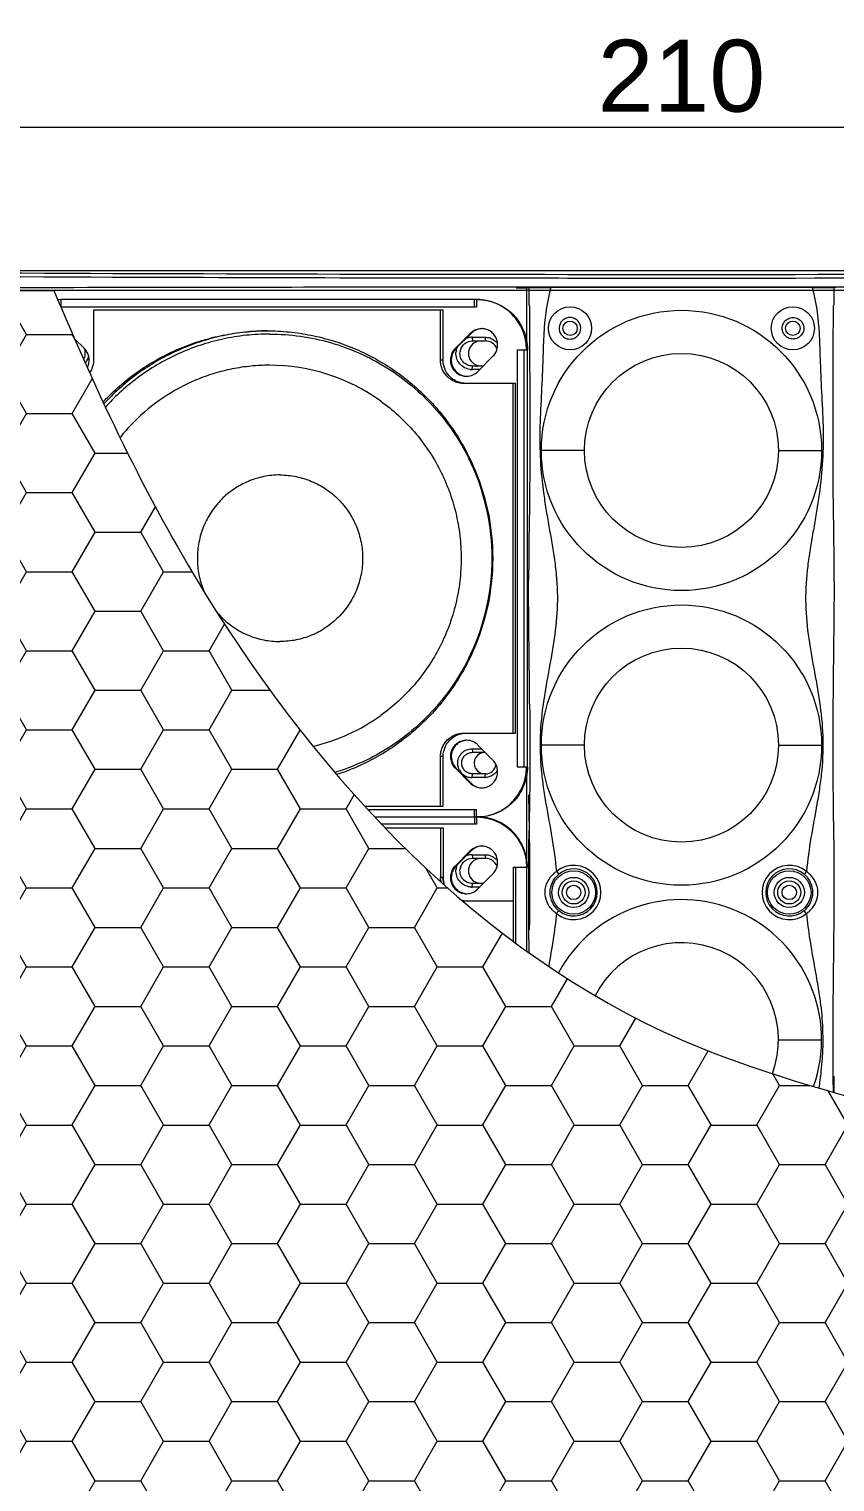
# Model space of a CAD drawing. Header units: millimetres. Extents: x 0 to 1782, y 0 to 1260.
# Drawn here: x 155.3 to 267.5, y 806.8 to 1008.9 of the extents above; entities that cross this region are included whole.
import ezdxf

# ---------------------------------------------------------------- set-up
doc = ezdxf.new("R2010")
doc.units = ezdxf.units.MM
doc.header["$LTSCALE"] = 0.1
doc.layers.get('0').update_dxf_attribs({"lineweight": 13})
doc.layers.get('Defpoints').update_dxf_attribs({"lineweight": 9})
doc.layers.add('标注', color=251, linetype='Continuous', lineweight=9)
doc.styles.get("Standard").update_dxf_attribs({"font": 'arial.ttf'})
doc.dimstyles.new('STANDARD 4', dxfattribs={"dimscale": 4, "dimtxt": 2.5, "dimasz": 1.5, "dimexe": 0.5, "dimexo": 0.5, "dimgap": 0.5, "dimtad": 1, "dimtoh": 1, "dimdec": 1, "dimzin": 12, "dimdsep": 46, "dimtxsty": 'Standard', "dimcen": 0, "dimclrd": 256, "dimclre": 256, "dimclrt": 256, "dimadec": 0, "dimazin": 0, "dimtp": 0.01, "dimtm": 0.01, "dimtfac": 1, "dimtdec": 1, "dimtofl": 0, "dimtmove": 0, "dimatfit": 3, "dimfxl": 1, "dimtolj": 1, "dimtzin": 4, "dimlwd": -1, "dimlwe": -1, "dimarcsym": 0})

# ---------------------------------------------------------------- blocks, each defined once
blk = doc.blocks.new('*D4')
at = {"layer": 'Defpoints', "color": 0, "transparency": 16777216}
for p in [(351.21, 995.27), (140.99, 974.83), (351.21, 974.83)]:
    blk.add_point(p, dxfattribs=at)
at = {"layer": '标注', "transparency": 16777216}
for p, q in [((140.99, 976.83), (140.99, 997.27)), ((351.21, 976.83), (351.21, 997.27)), ((146.99, 995.27), (345.21, 995.27))]:
    blk.add_line(p, q, dxfattribs=at)
for points in [[(146.99, 996.27), (146.99, 994.27), (140.99, 995.27)], [(345.21, 996.27), (345.21, 994.27), (351.21, 995.27)]]:
    blk.add_solid(points, dxfattribs=at)
at = {"layer": '标注', "transparency": 16777216, "insert": (246.1, 1002.37), "char_height": 10, "attachment_point": 5}
blk.add_mtext('\\A1;210', dxfattribs=at)

msp = doc.modelspace()

# ---------------------------------------------------------------- hatches: boundary and pattern name
at = {"layer": '标注'}
h = msp.add_hatch(dxfattribs=at)
h.set_pattern_fill('HONEY', color=256, scale=2)
h.set_pattern_definition([(0, (631.211, 141.5306), (9.525, 5.49926), [6.35, -12.7]), (120, (631.211, 141.5306), (-9.525, 5.49926), [6.35, -12.7]), (60, (631.211, 141.5306), (2e-08, 10.998523), [-12.7, 6.35])])
edge = h.paths.add_edge_path()
edge.add_spline(control_points=[(349.58, 812.21), (337.65, 826.91), (308.87, 854.53), (234.31, 863.25), (184.37, 916.54), (164.79, 958.13), (158.76, 972.55)], knot_values=[29.485286, 29.485286, 29.485286, 29.485286, 84.993062, 150.670041, 241.548536, 288.497234, 288.497234, 288.497234, 288.497234], degree=3, periodic=0)
edge.add_line((158.76, 972.55), (142.62, 972.55))
edge.add_line((142.62, 972.55), (142.62, 682.05))
edge.add_line((142.62, 682.05), (218.71, 682.05))
edge.add_line((218.71, 682.05), (225.74, 694.05))
edge.add_line((225.74, 694.05), (236.52, 694.05))
edge.add_line((236.52, 694.05), (242.52, 683.65))
edge.add_line((242.52, 683.65), (249.68, 683.65))
edge.add_line((249.68, 683.65), (255.68, 694.05))
edge.add_line((255.68, 694.05), (266.46, 694.05))
edge.add_line((266.46, 694.05), (273.49, 682.05))
edge.add_line((273.49, 682.05), (349.58, 682.05))
edge.add_line((349.58, 682.05), (349.58, 812.21))

# ---------------------------------------------------------------- linework, layer by layer
for p, q in [((141.49, 975.33), (350.7, 975.33)), ((141.49, 975.33), (350.7, 975.33)), ((157.61, 975.33), (350.7, 975.33)), ((349.58, 972.55), (142.62, 972.55)), ((223.1, 972.92), (224.6, 972.92)), ((224.6, 972.92), (224.9, 972.96)), ((224.6, 972.92), (224.9, 972.96)), ((224.6, 965.21), (224.6, 972.92)), ((245.1, 972.98), (227.91, 972.98)), ((264.28, 972.98), (227.91, 972.98)), ((264.28, 972.98), (247.1, 972.98)), ((267.6, 972.92), (267.3, 972.96)), ((267.6, 972.92), (267.3, 972.96)), ((159.72, 971.3), (159.72, 970.3)), ((217.59, 971.3), (159.72, 971.3)), ((217.28, 970.3), (217.28, 971.3)), ((217.59, 971.3), (217.59, 970.3)), ((267.25, 968.3), (267.27, 970.46)), ((159.72, 970.3), (217.59, 970.3)), ((164.27, 969.8), (164.27, 962.87)), ((212.93, 969.8), (164.27, 969.8)), ((212.56, 962.87), (212.56, 969.8)), ((212.93, 962.87), (212.93, 969.8)), ((216.7, 966.59), (214.6, 964.47)), ((216.83, 966.59), (214.72, 964.47)), ((216.7, 966.59), (216.83, 966.59)), ((224.96, 966.36), (225, 955.98)), ((163.01, 964.47), (161.6, 965.88)), ((214.6, 964.47), (214.72, 964.47)), ((216.95, 966.05), (217.01, 965.55)), ((216.95, 966.05), (218.75, 966.05)), ((217.01, 965.55), (218.81, 965.55)), ((218.75, 966.05), (218.81, 965.55)), ((212.93, 962.87), (212.56, 962.87)), ((217.76, 961.28), (219.86, 963.4)), ((223.24, 964.3), (223.24, 906.3)), ((223.24, 964.3), (224.66, 964.3)), ((224.23, 906.3), (224.23, 964.3)), ((224.66, 906.3), (224.66, 964.3)), ((216.95, 961.55), (217.01, 962.05)), ((218.02, 961.55), (216.95, 961.55)), ((218.51, 962.05), (217.01, 962.05)), ((267.2, 953.8), (267.22, 960.27)), ((223.02, 959.62), (215.79, 959.62)), ((222.66, 910.97), (222.66, 959.62)), ((223.02, 910.97), (223.02, 959.62)), ((232.6, 950.3), (226.6, 950.3)), ((259.6, 950.3), (265.6, 950.3)), ((267.34, 935.22), (267.25, 942.47)), ((267.37, 932.13), (267.34, 935.22)), ((215.79, 910.97), (223.02, 910.97)), ((212.56, 900.8), (212.56, 907.72)), ((212.93, 907.72), (212.56, 907.72)), ((212.93, 900.8), (212.93, 907.72)), ((216.95, 908.8), (217.01, 908.3)), ((216.95, 908.8), (218.27, 908.8)), ((217.01, 908.3), (218.75, 908.3)), ((219.86, 907.19), (217.76, 909.31)), ((232.6, 909.3), (226.6, 909.3)), ((259.6, 909.3), (265.6, 909.3)), ((214.6, 906.13), (216.7, 904.01)), ((214.6, 906.13), (214.72, 906.13)), ((214.72, 906.13), (216.83, 904.01)), ((223.24, 906.3), (224.66, 906.3)), ((216.7, 904.01), (216.83, 904.01)), ((216.95, 904.8), (217.01, 905.3)), ((218.75, 904.8), (216.95, 904.8)), ((218.81, 905.3), (217.01, 905.3)), ((218.75, 904.8), (218.81, 905.3)), ((224.6, 880.6), (224.6, 905.38)), ((202, 900.8), (212.93, 900.8)), ((217.59, 900.3), (202.47, 900.3)), ((217.28, 899.3), (217.28, 900.3)), ((217.59, 899.3), (217.59, 900.3)), ((267.32, 896.17), (267.26, 901.2)), ((203.4, 899.3), (217.59, 899.3)), ((203.4, 899.3), (217.59, 899.3)), ((217.59, 898.3), (204.35, 898.3)), ((204.83, 897.8), (212.93, 897.8)), ((212.56, 897.8), (212.56, 890.87)), ((212.93, 897.8), (212.93, 890.87)), ((217.28, 899.3), (217.28, 898.3)), ((217.59, 899.3), (217.59, 898.3)), ((216.7, 894.59), (214.6, 892.47)), ((216.83, 894.59), (214.72, 892.47)), ((216.7, 894.59), (216.83, 894.59)), ((216.95, 894.05), (217.01, 893.55)), ((216.95, 894.05), (218.75, 894.05)), ((217.01, 893.55), (218.81, 893.55)), ((218.75, 894.05), (218.81, 893.55)), ((214.6, 892.47), (214.72, 892.47)), ((222.66, 892.3), (224.66, 892.3)), ((222.66, 892.3), (222.66, 882.02)), ((223.02, 892.3), (223.02, 881.75)), ((228.69, 891.72), (229.01, 891.33)), ((263.51, 891.72), (263.19, 891.33)), ((212.93, 890.87), (212.56, 890.87)), ((212.93, 890.87), (212.56, 890.87)), ((216.95, 889.55), (217.01, 890.05)), ((218.02, 889.55), (216.95, 889.55)), ((218.51, 890.05), (217.01, 890.05)), ((217.76, 889.28), (219.86, 891.4)), ((215.79, 887.62), (222.66, 887.62)), ((228.69, 885.88), (229.01, 886.26)), ((263.51, 885.88), (263.19, 886.26)), ((259.6, 868.3), (265.6, 868.3)), ((267.36, 860.96), (267.34, 863.22))]:
    msp.add_line(p, q)
for points in [[(224.93, 970.45), (224.95, 968.3), (224.96, 966.36)], [(267.22, 960.27), (267.23, 966.36), (267.25, 968.3)], [(225, 955.98), (225, 953.8), (225, 951.6), (225, 949.37), (224.99, 947.1), (224.97, 944.8), (224.94, 942.47), (224.92, 940.1), (224.88, 937.69), (224.85, 935.22), (224.83, 932.22)], [(267.25, 942.47), (267.23, 944.8), (267.21, 947.1), (267.2, 949.37), (267.19, 951.6), (267.2, 953.8)], [(224.97, 915.02), (224.98, 913.65), (225, 910.66), (225, 907.55), (224.98, 904.38), (224.94, 901.2), (224.88, 896.22)], [(267.26, 901.2), (267.22, 904.38), (267.2, 907.55), (267.2, 910.66), (267.21, 913.65), (267.23, 915.04)], [(224.97, 883.58), (224.98, 884.95), (225, 887.93), (225, 891.04), (224.98, 894.22), (224.94, 897.4), (224.88, 902.38)], [(267.25, 860.99), (267.22, 862.98), (267.2, 865.75), (267.2, 868.58), (267.21, 871.49), (267.22, 872.82)]]:
    msp.add_lwpolyline(points)
for centre, radius in [((246.1, 950.3), 19.5), ((230.6, 967.3), 3), ((261.6, 967.3), 3), ((230.6, 967.3), 1), ((261.6, 967.3), 1), ((246.1, 950.3), 13.5), ((246.1, 909.3), 19.5), ((246.1, 909.3), 13.5), ((231.1, 888.8), 3.03), ((261.1, 888.8), 3.03), ((231.1, 888.8), 2.1), ((231.1, 888.8), 1.6), ((231.1, 888.8), 1), ((261.1, 888.8), 2.1), ((261.1, 888.8), 1.6), ((261.1, 888.8), 1)]:
    msp.add_circle(centre, radius)
for centre, radius, start, end in [((246.1, 22873.76), 21899.47, 269.734619, 270.265381), ((246.1, 22873.76), 21899.47, 269.734619, 270.265381), ((246.1, 22817.93), 21843.13, 269.734277, 270.265723), ((246.1, 22817.93), 21843.13, 269.734277, 270.265723), ((246.1, 22873.76), 21899.47, 269.769394, 270.265381), ((-980.88, 960.14), 1205.84, 0.49101, 0.60899), ((1474.79, 960.16), 1207.55, 179.39263, 179.5096), ((217.59, 964.44), 6.86, 88.9829, 89.9997), ((218.28, 965.02), 2.22, 90.0361, 135.2678), ((218.41, 965.02), 2.23, 95.0538, 135.2604), ((218.28, 965.04), 2.21, 88.4181, 90.0018), ((161.38, 963.8), 1.75, 65.9975, 77.132), ((161.38, 963.8), 1.75, 330.5173, 23.3841), ((216.99, 963.79), 2.28, 158.6687, 176.615), ((216.95, 963.81), 2.24, 96.8998, 111.5609), ((216.95, 963.84), 2.21, 90.0186, 96.9072), ((218.81, 963.8), 1.75, 20.9362, 90), ((218.74, 963.79), 2.26, 69.7298, 76.3022), ((217.05, 963.8), 1.77, 165.132, 172.5312), ((188.76, 935.63), 26.53, 54.3055, 89.9798), ((216.18, 962.83), 2.21, 270.0027, 271.5862), ((216.18, 962.85), 2.23, 271.6112, 315.2653), ((216.95, 963.76), 2.21, 263.09, 269.9814), ((188.45, 935.34), 31.28, 24.853, 26.2081), ((188.34, 935.3), 31.41, 335.1643, 24.8357), ((188.45, 935.25), 31.28, 333.7919, 335.147), ((188.76, 934.96), 26.53, 283.1858, 305.6945), ((216.18, 907.76), 2.21, 88.4138, 89.9973), ((216.18, 907.75), 2.23, 44.7347, 88.3888), ((216.95, 906.78), 1.99, 209.7268, 256.4061), ((218.81, 906.8), 1.5, 270, 351.6127), ((216.95, 906.78), 1.98, 256.4676, 269.9427), ((218.28, 905.57), 2.22, 224.7322, 269.9639), ((218.41, 905.57), 2.23, 224.7396, 264.9462), ((218.78, 906.46), 1.67, 268.9171, 271.9236), ((218.28, 905.56), 2.21, 269.9982, 271.5819), ((217.59, 906.16), 6.86, 270.0003, 271.0171), ((217.59, 892.44), 6.86, 88.9829, 89.9997), ((216.95, 891.81), 2.24, 96.8998, 111.5609), ((216.95, 891.84), 2.21, 90.0186, 96.9072), ((218.28, 893.02), 2.22, 90.0361, 135.2678), ((218.41, 893.02), 2.23, 95.0538, 135.2604), ((218.28, 893.04), 2.21, 88.4181, 90.0018), ((218.81, 891.8), 1.75, 20.9362, 90), ((218.74, 891.79), 2.26, 69.7298, 76.3022), ((216.99, 891.79), 2.28, 158.6687, 176.615), ((217.05, 891.8), 1.77, 165.132, 172.5312), ((231.1, 888.8), 3.78, 230.487, 129.4911), ((231.1, 888.8), 3.28, 230.487, 129.4911), ((261.1, 888.8), 3.78, 50.5089, 309.513), ((261.1, 888.8), 3.28, 50.5089, 309.513), ((216.95, 891.76), 2.21, 263.09, 269.9814), ((216.18, 890.83), 2.21, 270.0027, 271.5862), ((216.18, 890.85), 2.23, 271.6112, 315.2653), ((246.1, 868.3), 19.5, 340.5339, 151.4874), ((231.25, 889.42), 4.37, 231.574, 234.1368), ((260.95, 889.42), 4.37, 305.8632, 308.426), ((246.1, 868.3), 13.5, 339.5188, 152.9725)]:
    msp.add_arc(centre, radius, start, end)
for centre, major_axis, ratio, start_param, end_param in [((246.1, 969.64), (388.5, 0), 0.008727, 1.298735, 1.842858), ((246.1, 969.64), (388.5, 0), 0.008727, 7.589832, 8.118132), ((246.1, 969.64), (388.5, 0), 0.008727, 1.306646, 1.797987), ((218.21, 963.8), (-1.76, 0), 0.992546, -1.304831, 1.304831), ((218.76, 906.8), (1.51, 0), 0.992546, 1.570796, 4.712389), ((218.21, 891.8), (-1.76, 0), 0.992546, -1.304831, 1.304831)]:
    msp.add_ellipse(centre, major_axis=major_axis, ratio=ratio, start_param=start_param, end_param=end_param)
for points, knots in [([(158.76, 972.55), (164.79, 958.13), (184.37, 916.54), (234.31, 863.25), (308.87, 854.53), (337.65, 826.91), (349.58, 812.21)], [29.485286, 29.485286, 29.485286, 29.485286, 76.433984, 167.312479, 232.989458, 288.497234, 288.497234, 288.497234, 288.497234]), ([(224.9, 972.96), (224.93, 972.96), (225.03, 972.96), (225.22, 972.97), (225.51, 972.97), (226.05, 972.98), (226.86, 972.98), (227.55, 972.98), (227.91, 972.98)], [0, 0, 0, 0, 0.03092, 0.095854, 0.192469, 0.317322, 0.633312, 1, 1, 1, 1]), ([(224.9, 972.96), (224.93, 972.96), (225.03, 972.96), (225.22, 972.97), (225.51, 972.97), (226.05, 972.98), (226.86, 972.98), (227.55, 972.98), (227.91, 972.98)], [0, 0, 0, 0, 0.03092, 0.095854, 0.192469, 0.317322, 0.633312, 1, 1, 1, 1]), ([(264.28, 972.98), (264.65, 972.98), (265.34, 972.98), (266.15, 972.98), (266.69, 972.97), (266.98, 972.97), (267.17, 972.96), (267.27, 972.96), (267.3, 972.96)], [0, 0, 0, 0, 0.366688, 0.682678, 0.807531, 0.904146, 0.96908, 1, 1, 1, 1]), ([(264.28, 972.98), (264.65, 972.98), (265.34, 972.98), (266.15, 972.98), (266.69, 972.97), (266.98, 972.97), (267.17, 972.96), (267.27, 972.96), (267.3, 972.96)], [0, 0, 0, 0, 0.366688, 0.682678, 0.807531, 0.904146, 0.96908, 1, 1, 1, 1]), ([(217.71, 971.3), (218.17, 971.3), (219.08, 971.21), (220.39, 970.81), (221.6, 970.15), (222.66, 969.28), (223.53, 968.21), (224.17, 966.99), (224.57, 965.67), (224.66, 964.75), (224.66, 964.3)], [0, 0, 0, 0, 0.124541, 0.249152, 0.373892, 0.498802, 0.623893, 0.749153, 0.874542, 1, 1, 1, 1]), ([(224.54, 964.3), (224.54, 964.75), (224.45, 965.66), (224.06, 966.96), (223.43, 968.17), (222.58, 969.23), (221.54, 970.11), (220.35, 970.77), (219.06, 971.18), (218.16, 971.29), (217.71, 971.3)], [0, 0, 0, 0, 0.125451, 0.250835, 0.376091, 0.501183, 0.626093, 0.750837, 0.875444, 1, 1, 1, 1]), ([(231.83, 968.13), (231.69, 968.34), (231.31, 968.68), (230.57, 968.86), (229.84, 968.68), (229.46, 968.33), (229.32, 968.13)], [0, 0, 0, 0, 0.255048, 0.49933, 0.744242, 1, 1, 1, 1]), ([(260.37, 968.13), (260.51, 968.34), (260.89, 968.68), (261.62, 968.86), (262.36, 968.68), (262.74, 968.33), (262.88, 968.13)], [0, 0, 0, 0, 0.255048, 0.49933, 0.744242, 1, 1, 1, 1]), ([(165.59, 957.04), (165.79, 957.26), (167.43, 958.95), (170.85, 961.78), (175.41, 964.24), (179.28, 965.63), (182.28, 966.39), (185.33, 966.84), (187.39, 966.95), (188.42, 966.95)], [0.7417129, 0.7417129, 0.7417129, 0.7417129, 0.7505978, 0.8130146, 0.8753475, 0.9065253, 0.9376891, 0.9688529, 1, 1, 1, 1]), ([(188.42, 966.94), (187.4, 966.93), (185.36, 966.81), (182.33, 966.32), (179.36, 965.54), (175.53, 964.12), (171.02, 961.65), (167.6, 958.78), (165.95, 957.04), (165.71, 956.78)], [0, 0, 0, 0, 0.0311509, 0.0623118, 0.0934752, 0.1246537, 0.1869879, 0.2494063, 0.2601262, 0.2601262, 0.2601262, 0.2601262]), ([(188.78, 966.49), (187.69, 966.49), (185.5, 966.38), (182.25, 965.85), (179.07, 964.98), (176.01, 963.78), (173.09, 962.26), (170.34, 960.43), (167.95, 958.44), (166.53, 957.01), (165.92, 956.34)], [0, 0, 0, 0, 0.1247957, 0.2496429, 0.3745053, 0.4994359, 0.62444, 0.74953, 0.8747156, 0.9786329, 0.9786329, 0.9786329, 0.9786329]), ([(188.42, 966.95), (189.44, 966.95), (191.5, 966.84), (194.55, 966.39), (197.55, 965.63), (201.42, 964.24), (205.98, 961.78), (209.98, 958.48), (212.74, 955.41), (214.58, 952.91), (216.16, 950.24), (217.92, 946.49), (219.42, 941.51), (220.03, 935.3), (219.42, 929.09), (217.92, 924.1), (216.16, 920.36), (214.58, 917.69), (212.74, 915.19), (209.98, 912.12), (205.98, 908.81), (201.6, 906.45), (198.89, 905.45), (198.1, 905.19)], [0, 0, 0, 0, 0.0311471, 0.0623109, 0.0934747, 0.1246525, 0.1869854, 0.2494022, 0.2806826, 0.3119854, 0.3433093, 0.3746524, 0.4373088, 0.5, 0.5626912, 0.6253476, 0.6566907, 0.6880146, 0.7193174, 0.7505978, 0.8130146, 0.8753475, 0.900506, 0.900506, 0.900506, 0.900506]), ([(188.78, 966.49), (190.21, 966.49), (193.08, 966.29), (197.3, 965.4), (201.35, 963.92), (205.16, 961.89), (208.65, 959.35), (211.76, 956.35), (214.43, 952.95), (215.89, 950.45), (216.52, 949.16)], [0, 0, 0, 0, 0.124703, 0.249444, 0.374252, 0.499157, 0.624177, 0.749325, 0.874602, 1, 1, 1, 1]), ([(219.86, 963.4), (220.01, 963.56), (220.28, 963.91), (220.5, 964.54), (220.54, 965.2), (220.39, 965.84), (220.06, 966.41), (219.58, 966.87), (218.99, 967.16), (218.56, 967.24), (218.34, 967.25)], [0, 0, 0, 0, 0.125035, 0.250276, 0.375636, 0.500945, 0.62607, 0.750935, 0.875547, 1, 1, 1, 1]), ([(227, 967.35), (226.94, 966.56), (226.87, 964.97), (226.77, 961.8), (226.59, 957.84), (226.33, 953.09), (226.43, 948.33), (226.88, 944.38), (227.38, 941.25), (227.8, 938.91), (228.21, 936.56), (228.67, 933.42), (228.95, 929.46), (228.54, 924.7), (227.7, 920.01), (226.83, 915.34), (226.32, 910.59), (226.47, 906.62), (226.85, 903.47), (227.36, 900.34), (228.11, 896.44), (228.56, 893.3), (228.69, 891.72)], [0, 0, 0, 0, 0.031245, 0.062495, 0.124983, 0.187472, 0.249968, 0.312458, 0.34371, 0.37495, 0.406193, 0.437468, 0.499965, 0.562463, 0.62497, 0.687484, 0.749971, 0.81249, 0.843758, 0.874997, 0.937516, 1, 1, 1, 1]), ([(229.32, 968.13), (229.28, 968.06), (229.14, 967.81), (229.07, 967.51), (229.07, 967.3)], [0, 0, 0, 0, 0.257378, 1, 1, 1, 1]), ([(229.07, 967.3), (229.07, 967.23), (229.09, 966.93), (229.2, 966.65), (229.32, 966.47)], [0, 0, 0, 0, 0.244597, 1, 1, 1, 1]), ([(229.32, 966.47), (229.46, 966.26), (229.84, 965.92), (230.57, 965.74), (231.31, 965.92), (231.69, 966.26), (231.83, 966.47)], [0, 0, 0, 0, 0.255018, 0.49929, 0.74421, 1, 1, 1, 1]), ([(232.08, 967.3), (232.08, 967.37), (232.06, 967.66), (231.95, 967.94), (231.83, 968.13)], [0, 0, 0, 0, 0.244575, 1, 1, 1, 1]), ([(231.83, 966.47), (231.87, 966.53), (232.01, 966.79), (232.08, 967.08), (232.08, 967.3)], [0, 0, 0, 0, 0.257401, 1, 1, 1, 1]), ([(260.12, 967.3), (260.12, 967.37), (260.14, 967.66), (260.25, 967.94), (260.37, 968.13)], [0, 0, 0, 0, 0.244575, 1, 1, 1, 1]), ([(260.37, 966.47), (260.33, 966.53), (260.19, 966.79), (260.12, 967.08), (260.12, 967.3)], [0, 0, 0, 0, 0.257401, 1, 1, 1, 1]), ([(262.87, 966.47), (262.74, 966.26), (262.36, 965.92), (261.62, 965.74), (260.89, 965.92), (260.51, 966.26), (260.37, 966.47)], [0, 0, 0, 0, 0.255018, 0.49929, 0.74421, 1, 1, 1, 1]), ([(263.13, 967.3), (263.13, 967.23), (263.11, 966.93), (263, 966.65), (262.87, 966.47)], [0, 0, 0, 0, 0.244597, 1, 1, 1, 1]), ([(262.88, 968.13), (262.92, 968.06), (263.06, 967.81), (263.13, 967.51), (263.13, 967.3)], [0, 0, 0, 0, 0.257378, 1, 1, 1, 1]), ([(265.2, 967.35), (265.26, 966.56), (265.33, 964.97), (265.43, 961.8), (265.61, 957.84), (265.87, 953.09), (265.77, 948.33), (265.32, 944.38), (264.82, 941.25), (264.4, 938.91), (263.99, 936.56), (263.53, 933.42), (263.25, 929.46), (263.66, 924.7), (264.5, 920.01), (265.37, 915.34), (265.88, 910.59), (265.73, 906.62), (265.35, 903.47), (264.83, 900.34), (264.09, 896.44), (263.64, 893.3), (263.51, 891.72)], [0, 0, 0, 0, 0.031245, 0.062495, 0.124983, 0.187472, 0.249968, 0.312458, 0.34371, 0.37495, 0.406193, 0.437468, 0.499965, 0.562463, 0.62497, 0.687484, 0.749971, 0.81249, 0.843758, 0.874997, 0.937516, 1, 1, 1, 1]), ([(163.41, 961.82), (163.44, 961.89), (163.57, 962.16), (163.69, 962.67), (163.65, 963.33), (163.43, 963.96), (163.17, 964.31), (163.01, 964.47)], [0.4517791, 0.4517791, 0.4517791, 0.4517791, 0.4990555, 0.6243642, 0.7497238, 0.8749647, 1, 1, 1, 1]), ([(214.6, 964.47), (214.44, 964.31), (214.24, 964.04), (214.07, 963.64), (213.95, 963.21), (213.92, 962.65), (214.06, 962.11), (214.25, 961.71), (214.51, 961.35), (214.92, 960.98), (215.52, 960.69), (215.96, 960.62), (216.18, 960.62)], [0, 0, 0, 0, 0.12496, 0.187695, 0.250461, 0.375744, 0.50097, 0.563686, 0.626343, 0.751113, 0.875632, 1, 1, 1, 1]), ([(214.72, 964.47), (214.57, 964.32), (214.31, 963.97), (214.09, 963.37), (214.04, 962.73), (214.17, 962.09), (214.47, 961.53), (214.92, 961.07), (215.48, 960.75), (215.9, 960.65), (216.1, 960.63)], [0, 0, 0, 0, 0.125016, 0.250237, 0.375579, 0.500883, 0.62602, 0.750908, 0.875543, 1, 1, 1, 1]), ([(215.33, 964.25), (215.43, 964.61), (215.87, 965.29), (216.64, 965.55), (217.01, 965.55)], [0, 0, 0, 0, 0.501048, 1, 1, 1, 1]), ([(219.52, 965.91), (219.72, 965.84), (220.08, 965.64), (220.38, 965.36), (220.51, 965.2)], [0, 0, 0, 0, 0.500427, 1, 1, 1, 1]), ([(163.56, 963.57), (163.54, 963.36), (163.44, 962.96), (163.24, 962.61), (163.12, 962.45)], [0, 0, 0, 0, 0.2482478, 0.47782, 0.47782, 0.47782, 0.47782]), ([(164.27, 962.87), (164.27, 962.48), (164.15, 961.84), (163.86, 961.28), (163.74, 961.08)], [0, 0, 0, 0, 0.2502724, 0.3936335, 0.3936335, 0.3936335, 0.3936335]), ([(215.79, 959.62), (215.58, 959.62), (215.15, 959.67), (214.54, 959.85), (213.98, 960.16), (213.49, 960.56), (213.09, 961.06), (212.79, 961.62), (212.6, 962.24), (212.56, 962.66), (212.56, 962.87)], [0, 0, 0, 0, 0.124503, 0.24917, 0.373887, 0.498802, 0.623899, 0.749135, 0.87458, 1, 1, 1, 1]), ([(215.87, 959.64), (215.67, 959.66), (215.28, 959.73), (214.71, 959.94), (214.2, 960.26), (213.61, 960.8), (213.08, 961.67), (212.93, 962.48), (212.93, 962.87)], [0, 0, 0, 0, 0.124878, 0.249764, 0.374764, 0.499954, 0.749728, 1, 1, 1, 1]), ([(216.68, 961.56), (216.41, 961.6), (215.86, 961.77), (215.19, 962.32), (214.78, 963.08), (214.7, 963.65), (214.72, 963.93)], [0, 0, 0, 0, 0.249313, 0.498918, 0.749259, 1, 1, 1, 1]), ([(217.01, 962.05), (216.77, 962.05), (216.27, 962.15), (215.66, 962.61), (215.3, 963.27), (215.26, 963.78), (215.29, 964.03)], [0, 0, 0, 0, 0.249103, 0.498728, 0.749156, 1, 1, 1, 1]), ([(188.77, 962.16), (187.9, 962.16), (186.15, 962.07), (183.56, 961.69), (181.02, 961.04), (177.73, 959.86), (173.86, 957.78), (170.47, 954.97), (168.64, 952.94), (168.03, 952.17), (167.96, 952.09)], [0, 0, 0, 0, 0.0311482, 0.0623107, 0.0934745, 0.1246527, 0.1869854, 0.2494022, 0.2806826, 0.2845486, 0.2845486, 0.2845486, 0.2845486]), ([(204.24, 957.18), (205.1, 956.56), (206.75, 955.22), (208.97, 952.93), (210.91, 950.39), (212.53, 947.63), (213.81, 944.71), (214.74, 941.64), (215.31, 938.49), (215.5, 935.3), (215.31, 932.1), (214.74, 928.95), (213.81, 925.89), (212.53, 922.96), (210.91, 920.21), (208.97, 917.67), (206.75, 915.38), (205.1, 914.04), (204.24, 913.42)], [0, 0, 0, 0, 0.062334, 0.124724, 0.187169, 0.249665, 0.312205, 0.374782, 0.437385, 0.5, 0.562615, 0.625218, 0.687795, 0.750335, 0.812831, 0.875276, 0.937666, 1, 1, 1, 1]), ([(190.22, 946.89), (189.47, 946.89), (188.34, 946.77), (186.88, 946.4), (185.46, 945.89), (183.79, 944.99), (182.33, 943.78), (181.32, 942.66), (180.42, 941.44), (179.53, 939.76), (178.87, 937.57), (178.65, 935.3), (178.87, 933.02), (179.35, 931.41), (179.72, 930.58), (179.78, 930.43)], [0, 0, 0, 0, 0.0622535, 0.0934288, 0.1246138, 0.1869659, 0.2494014, 0.280691, 0.3120035, 0.3746144, 0.4372899, 0.5, 0.5627101, 0.6253856, 0.6382466, 0.6382466, 0.6382466, 0.6382466]), ([(190.22, 946.89), (190.97, 946.89), (192.11, 946.77), (193.57, 946.4), (194.99, 945.89), (196.66, 944.99), (198.12, 943.78), (199.13, 942.66), (200.03, 941.44), (200.92, 939.76), (201.58, 937.57), (201.8, 935.3), (201.58, 933.02), (200.92, 930.84), (200.03, 929.15), (199.13, 927.93), (198.12, 926.81), (196.66, 925.6), (194.99, 924.7), (193.57, 924.19), (192.11, 923.82), (190.97, 923.71), (190.22, 923.71)], [0, 0, 0, 0, 0.062254, 0.093429, 0.124614, 0.186966, 0.249401, 0.280691, 0.312004, 0.374614, 0.43729, 0.5, 0.56271, 0.625386, 0.687996, 0.719309, 0.750599, 0.813034, 0.875386, 0.906571, 0.937746, 1, 1, 1, 1]), ([(224.97, 915.02), (224.96, 916.45), (224.9, 922.18), (224.82, 927.91), (224.82, 932.21)], [0, 0, 0, 0, 0.249797, 1, 1, 1, 1]), ([(267.23, 915.04), (267.24, 916.46), (267.3, 922.16), (267.38, 927.85), (267.38, 932.12)], [0, 0, 0, 0, 0.249805, 1, 1, 1, 1]), ([(181.36, 927.92), (181.59, 927.63), (182.34, 926.8), (183.79, 925.6), (185.46, 924.7), (186.88, 924.19), (188.34, 923.82), (189.47, 923.71), (190.22, 923.71)], [0.7203304, 0.7203304, 0.7203304, 0.7203304, 0.7505986, 0.8130341, 0.8753862, 0.9065712, 0.9377465, 1, 1, 1, 1]), ([(216.52, 921.44), (215.89, 920.15), (214.43, 917.65), (211.76, 914.24), (208.65, 911.24), (205.16, 908.7), (201.53, 906.77), (199.03, 905.84), (197.86, 905.47)], [0, 0, 0, 0, 0.1253976, 0.2506746, 0.3758228, 0.5008433, 0.625748, 0.7325773, 0.7325773, 0.7325773, 0.7325773]), ([(212.56, 907.72), (212.56, 907.93), (212.6, 908.36), (212.79, 908.97), (213.09, 909.54), (213.49, 910.03), (213.98, 910.44), (214.54, 910.74), (215.15, 910.93), (215.58, 910.97), (215.79, 910.97)], [0, 0, 0, 0, 0.12542, 0.250865, 0.376101, 0.501198, 0.626113, 0.75083, 0.875497, 1, 1, 1, 1]), ([(212.93, 907.72), (212.93, 908.12), (213.08, 908.92), (213.61, 909.79), (214.2, 910.33), (214.71, 910.65), (215.28, 910.87), (215.67, 910.94), (215.87, 910.96)], [0, 0, 0, 0, 0.250272, 0.500046, 0.625236, 0.750236, 0.875122, 1, 1, 1, 1]), ([(216.18, 909.97), (215.96, 909.97), (215.52, 909.9), (214.92, 909.62), (214.51, 909.24), (214.25, 908.88), (214.06, 908.49), (213.92, 907.94), (213.95, 907.39), (214.07, 906.96), (214.24, 906.56), (214.44, 906.29), (214.6, 906.13)], [0, 0, 0, 0, 0.124368, 0.248887, 0.373657, 0.436314, 0.49903, 0.624256, 0.749539, 0.812305, 0.87504, 1, 1, 1, 1]), ([(216.1, 909.96), (215.9, 909.94), (215.48, 909.85), (214.92, 909.53), (214.47, 909.07), (214.17, 908.5), (214.04, 907.87), (214.09, 907.23), (214.31, 906.62), (214.57, 906.28), (214.72, 906.13)], [0, 0, 0, 0, 0.124457, 0.249092, 0.37398, 0.499117, 0.624421, 0.749763, 0.874984, 1, 1, 1, 1]), ([(214.97, 906.68), (214.95, 906.95), (215.03, 907.5), (215.46, 908.21), (216.14, 908.69), (216.68, 908.8), (216.95, 908.8)], [0, 0, 0, 0, 0.250857, 0.501251, 0.750858, 1, 1, 1, 1]), ([(217.01, 905.3), (216.82, 905.3), (216.42, 905.38), (215.93, 905.71), (215.6, 906.21), (215.48, 906.8), (215.6, 907.39), (215.93, 907.89), (216.42, 908.22), (216.82, 908.3), (217.01, 908.3)], [0, 0, 0, 0, 0.124567, 0.249389, 0.374568, 0.5, 0.625432, 0.750612, 0.875433, 1, 1, 1, 1]), ([(224.66, 906.3), (224.66, 905.84), (224.57, 904.92), (224.17, 903.6), (223.53, 902.38), (222.66, 901.32), (221.6, 900.44), (220.39, 899.79), (219.08, 899.39), (218.17, 899.3), (217.71, 899.3)], [0, 0, 0, 0, 0.125458, 0.250847, 0.376107, 0.501198, 0.626108, 0.750848, 0.875459, 1, 1, 1, 1]), ([(217.71, 899.3), (218.16, 899.31), (219.06, 899.41), (220.35, 899.83), (221.54, 900.48), (222.58, 901.36), (223.43, 902.42), (224.06, 903.63), (224.45, 904.94), (224.54, 905.85), (224.54, 906.3)], [0, 0, 0, 0, 0.124556, 0.249163, 0.373907, 0.498817, 0.623909, 0.749165, 0.874549, 1, 1, 1, 1]), ([(218.34, 903.35), (218.56, 903.36), (218.99, 903.43), (219.58, 903.73), (220.06, 904.18), (220.39, 904.76), (220.54, 905.4), (220.5, 906.06), (220.28, 906.68), (220.01, 907.04), (219.86, 907.19)], [0, 0, 0, 0, 0.124453, 0.249065, 0.37393, 0.499055, 0.624364, 0.749724, 0.874965, 1, 1, 1, 1]), ([(220.5, 905.84), (220.41, 905.66), (220.15, 905.33), (219.81, 905.09), (219.63, 905)], [0, 0, 0, 0, 0.499575, 1, 1, 1, 1]), ([(219.63, 905), (219.56, 904.97), (219.31, 904.86), (219.04, 904.8), (218.84, 904.8)], [0, 0, 0, 0, 0.256087, 1, 1, 1, 1]), ([(224.66, 892.3), (224.66, 892.75), (224.57, 893.67), (224.17, 894.99), (223.53, 896.21), (222.66, 897.28), (221.6, 898.15), (220.39, 898.81), (219.08, 899.21), (218.17, 899.3), (217.71, 899.3)], [0, 0, 0, 0, 0.125458, 0.250847, 0.376107, 0.501198, 0.626108, 0.750848, 0.875459, 1, 1, 1, 1]), ([(217.71, 899.3), (218.16, 899.29), (219.06, 899.18), (220.35, 898.77), (221.54, 898.11), (222.58, 897.23), (223.43, 896.17), (224.06, 894.96), (224.45, 893.66), (224.54, 892.75), (224.54, 892.3)], [0, 0, 0, 0, 0.124556, 0.249163, 0.373907, 0.498817, 0.623909, 0.749165, 0.874549, 1, 1, 1, 1]), ([(224.9, 880.39), (224.88, 881.76), (224.85, 885.08), (224.83, 890.35), (224.85, 894.26), (224.87, 896.21)], [0.322253, 0.322253, 0.322253, 0.322253, 0.498194, 0.7489749, 1, 1, 1, 1]), ([(267.22, 872.82), (267.25, 876.69), (267.34, 882.52), (267.37, 890.31), (267.35, 894.21), (267.33, 896.17)], [0, 0, 0, 0, 0.498193, 0.748957, 1, 1, 1, 1]), ([(215.33, 892.25), (215.43, 892.61), (215.87, 893.29), (216.64, 893.55), (217.01, 893.55)], [0, 0, 0, 0, 0.501048, 1, 1, 1, 1]), ([(219.86, 891.4), (220.01, 891.56), (220.28, 891.91), (220.5, 892.54), (220.54, 893.2), (220.39, 893.84), (220.06, 894.41), (219.58, 894.87), (218.99, 895.16), (218.56, 895.24), (218.34, 895.25)], [0, 0, 0, 0, 0.125035, 0.250276, 0.375636, 0.500945, 0.62607, 0.750935, 0.875547, 1, 1, 1, 1]), ([(219.52, 893.91), (219.72, 893.84), (220.08, 893.64), (220.38, 893.36), (220.51, 893.2)], [0, 0, 0, 0, 0.500427, 1, 1, 1, 1]), ([(214.6, 892.47), (214.44, 892.31), (214.24, 892.04), (214.07, 891.64), (213.95, 891.21), (213.92, 890.65), (214.06, 890.11), (214.25, 889.71), (214.51, 889.35), (214.92, 888.98), (215.52, 888.69), (215.96, 888.62), (216.18, 888.62)], [0, 0, 0, 0, 0.12496, 0.187695, 0.250461, 0.375744, 0.50097, 0.563686, 0.626343, 0.751113, 0.875632, 1, 1, 1, 1]), ([(214.72, 892.47), (214.57, 892.32), (214.31, 891.97), (214.09, 891.37), (214.04, 890.73), (214.17, 890.09), (214.47, 889.53), (214.92, 889.07), (215.48, 888.75), (215.9, 888.65), (216.1, 888.63)], [0, 0, 0, 0, 0.125016, 0.250237, 0.375579, 0.500883, 0.62602, 0.750908, 0.875543, 1, 1, 1, 1]), ([(216.68, 889.56), (216.41, 889.6), (215.86, 889.77), (215.19, 890.32), (214.78, 891.08), (214.7, 891.65), (214.72, 891.93)], [0, 0, 0, 0, 0.249313, 0.498918, 0.749259, 1, 1, 1, 1]), ([(217.01, 890.05), (216.77, 890.05), (216.27, 890.15), (215.66, 890.61), (215.3, 891.27), (215.26, 891.78), (215.29, 892.03)], [0, 0, 0, 0, 0.249103, 0.498728, 0.749156, 1, 1, 1, 1]), ([(228.54, 886), (228.15, 886.3), (227.47, 887.06), (227, 888.52), (227.23, 890.04), (227.79, 890.89), (228.14, 891.24)], [0, 0, 0, 0, 0.250359, 0.500178, 0.750953, 1, 1, 1, 1]), ([(229.01, 886.26), (228.64, 886.57), (228.03, 887.35), (227.71, 888.8), (228.03, 890.24), (228.64, 891.03), (229.01, 891.33)], [0, 0, 0, 0, 0.249861, 0.500135, 0.750262, 1, 1, 1, 1]), ([(263.19, 886.26), (263.56, 886.57), (264.17, 887.35), (264.49, 888.8), (264.17, 890.24), (263.56, 891.03), (263.19, 891.33)], [0, 0, 0, 0, 0.249861, 0.500135, 0.750262, 1, 1, 1, 1]), ([(263.66, 886), (264.05, 886.3), (264.73, 887.06), (265.2, 888.52), (264.97, 890.04), (264.4, 890.89), (264.06, 891.24)], [0, 0, 0, 0, 0.250359, 0.500178, 0.750953, 1, 1, 1, 1]), ([(228.69, 885.88), (228.48, 883.43), (228.05, 880.98), (227.61, 878.53), (227.6, 878.51)], [0, 0, 0, 0, 0.1249718, 0.1260829, 0.1260829, 0.1260829, 0.1260829]), ([(263.51, 885.88), (263.72, 883.43), (264.58, 878.58), (265.9, 871.3), (265.77, 865.56), (265.32, 862.35), (265.2, 861.59)], [0, 0, 0, 0, 0.1249718, 0.2499407, 0.374895, 0.4142848, 0.4142848, 0.4142848, 0.4142848])]:
    msp.add_open_spline(points, degree=3, knots=knots)
for points in [[(227.91, 972.98), (227.42, 971.14), (227.14, 969.24), (227, 967.35)], [(264.28, 972.98), (264.78, 971.14), (265.06, 969.24), (265.2, 967.35)], [(159.72, 971.29), (159.58, 971.28), (159.44, 971.27), (159.3, 971.26)], [(218.75, 966.05), (218.93, 966.05), (219.1, 966.03), (219.28, 965.99)], [(215.23, 905.8), (215.08, 906.06), (214.99, 906.37), (214.97, 906.68)], [(218.75, 894.05), (218.93, 894.05), (219.1, 894.03), (219.28, 893.99)], [(228.14, 891.24), (228.31, 891.41), (228.49, 891.57), (228.69, 891.72)], [(264.06, 891.24), (263.89, 891.41), (263.7, 891.57), (263.51, 891.72)], [(212.56, 890.87), (212.56, 890.67), (212.58, 890.47), (212.62, 890.27)], [(212.62, 890.27), (212.58, 890.47), (212.56, 890.67), (212.56, 890.87)], [(212.93, 890.87), (212.93, 890.53), (212.98, 890.18), (213.09, 889.84)], [(213.09, 889.84), (212.98, 890.18), (212.93, 890.53), (212.93, 890.87)], [(215.87, 887.64), (215.77, 887.65), (215.67, 887.66), (215.58, 887.68)], [(215.79, 887.62), (215.74, 887.62), (215.68, 887.63), (215.63, 887.63)]]:
    msp.add_open_spline(points, degree=3)
msp.add_line((142.62, 972.55), (158.76, 972.55), dxfattribs=at)
msp.add_open_spline([(158.76, 972.55), (164.79, 958.13), (184.37, 916.54), (234.31, 863.25), (308.87, 854.53), (337.65, 826.91), (349.58, 812.21)], degree=3, knots=[29.485286, 29.485286, 29.485286, 29.485286, 76.433984, 167.312479, 232.989458, 288.497234, 288.497234, 288.497234, 288.497234], dxfattribs=at)

# ---------------------------------------------------------------- dimensions: what is measured, and where the dimension line sits
dim = msp.add_linear_dim(base=(351.21, 995.27), p1=(140.99, 974.83), p2=(351.21, 974.83), dimstyle='STANDARD 4', override={"dimdec": 0}, dxfattribs=at)
dim.commit()
dim.dimension.update_dxf_attribs({"geometry": '*D4', "text_midpoint": (246.1, 1002.37)})

doc.saveas('drawing.dxf')
